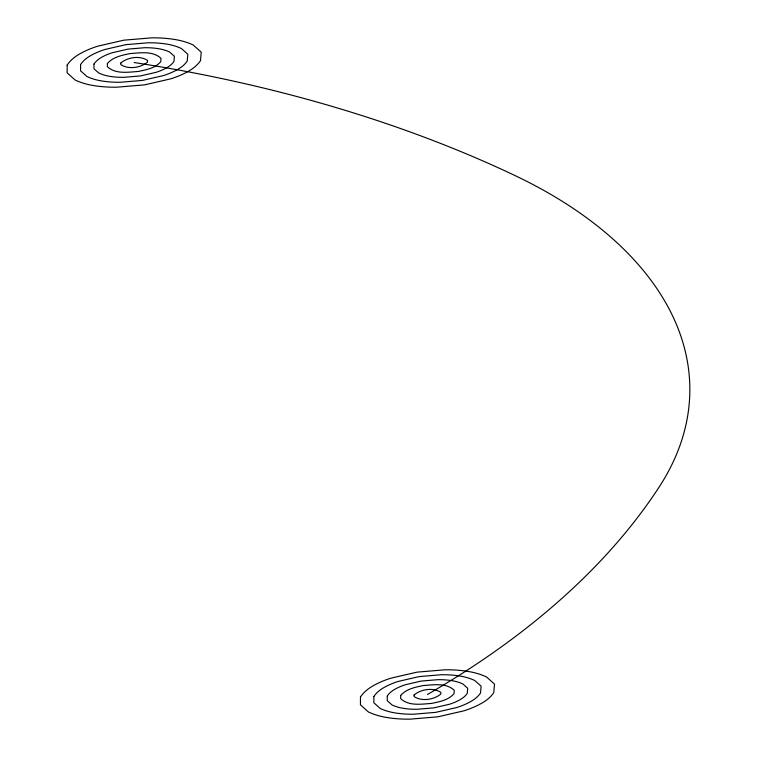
<?xml version="1.0" encoding="UTF-8"?>
<svg xmlns="http://www.w3.org/2000/svg" width="757" height="757" viewBox="0 0 757 757"><rect width="100%" height="100%" fill="white"/><g stroke="black" fill="none" stroke-linecap="round" stroke-linejoin="round"><path stroke-width="1.14" d="M427.478 694.472A1012.639 584.641 0 0 0 658.968 487.319A480.203 277.242 0 0 0 514.069 175.104A1012.639 584.641 0 0 0 134.188 62.528M67.174 65.055L67.155 72.89L75.132 80.024A50.634 29.23 0 0 0 94.123 85.655A79.296 45.78 0 0 0 116.796 87.197L144.559 84.869L170.618 78.87A79.296 45.78 0 0 0 188.919 70.988A50.634 29.23 0 0 0 200.491 60.636L201.22 52.157L193.243 45.023A50.634 29.23 0 0 0 174.252 39.392A79.296 45.78 0 0 0 151.58 37.85L123.817 40.178L97.757 46.177A79.296 45.78 0 0 0 79.457 54.059A53.766 31.037 0 0 0 67.174 65.055M80.573 64.553L80.564 70.817L86.941 76.523A40.509 23.382 0 0 0 102.138 81.027A63.437 36.629 0 0 0 120.268 82.267L142.486 80.403L163.332 75.605A63.437 36.629 0 0 0 177.971 69.294A40.509 23.382 0 0 0 187.234 61.014L187.812 54.23L181.434 48.524A40.509 23.382 0 0 0 166.237 44.02A63.437 36.629 0 0 0 148.107 42.789L125.889 44.654L105.043 49.451A63.437 36.629 0 0 0 90.405 55.753A43.007 24.83 0 0 0 80.573 64.553M93.982 64.042L93.972 68.745L98.751 73.022A30.375 17.543 0 0 0 110.153 76.4A47.577 27.47 0 0 0 123.751 77.328L140.414 75.927L156.046 72.331A47.577 27.47 0 0 0 167.023 67.6A30.375 17.543 0 0 0 173.968 61.393L174.403 56.302L169.625 52.025A30.375 17.543 0 0 0 158.232 48.647A47.577 27.47 0 0 0 144.625 47.719L127.971 49.12L112.329 52.716A47.577 27.47 0 0 0 101.353 57.447A32.258 18.622 0 0 0 93.982 64.042M107.38 63.541L107.38 66.673C115.443 74.385 128.188 72.161 138.332 71.461C146.281 69.739 155.109 68.262 160.711 61.771L161.004 58.374C152.942 50.662 140.196 52.895 130.043 53.586C121.943 55.299 113.039 56.907 107.38 63.541M120.789 63.03L120.779 64.6C128.378 69.701 140.547 67.893 147.454 62.15L147.596 60.446C139.95 55.327 127.668 57.154 120.789 63.03M360.464 697.008L360.455 704.843L368.422 711.977A50.634 29.23 0 0 0 387.414 717.608A79.296 45.78 0 0 0 410.086 719.15L437.849 716.822L463.918 710.823A79.296 45.78 0 0 0 482.209 702.941A50.634 29.23 0 0 0 493.782 692.589L494.51 684.11L486.543 676.976A50.634 29.23 0 0 0 467.542 671.345A79.296 45.78 0 0 0 444.879 669.803L417.116 672.131L391.047 678.13A79.296 45.78 0 0 0 372.756 686.012A53.766 31.037 0 0 0 360.464 697.008M373.863 696.497L373.854 702.77L380.232 708.476A40.509 23.382 0 0 0 395.428 712.98A63.437 36.629 0 0 0 413.568 714.211L435.777 712.346L456.632 707.549A63.437 36.629 0 0 0 471.261 701.247A40.509 23.382 0 0 0 480.525 692.967L481.102 686.183L474.724 680.477A40.509 23.382 0 0 0 459.537 675.973A63.437 36.629 0 0 0 441.397 674.733L419.189 676.597L398.333 681.395A63.437 36.629 0 0 0 383.695 687.706A43.007 24.83 0 0 0 373.863 696.497M387.272 695.995L387.262 700.698L392.05 704.975A30.375 17.543 0 0 0 403.443 708.353A47.577 27.47 0 0 0 417.041 709.281L433.704 707.88L449.346 704.284A47.577 27.47 0 0 0 460.322 699.553A30.375 17.543 0 0 0 467.268 693.336L467.703 688.255L462.915 683.978A30.375 17.543 0 0 0 451.522 680.6A47.577 27.47 0 0 0 437.915 679.672L421.261 681.073L405.62 684.669A47.577 27.47 0 0 0 394.643 689.4A32.258 18.622 0 0 0 387.272 695.995M400.671 695.484L400.671 698.626C408.733 706.338 421.479 704.105 431.632 703.414C439.58 701.692 448.409 700.216 454.001 693.715L454.295 690.327C446.233 682.615 433.487 684.839 423.333 685.539C415.243 687.242 406.329 688.851 400.671 695.484M414.079 694.983L414.079 696.554C421.668 701.654 433.846 699.837 440.744 694.093L440.886 692.4C433.241 687.28 420.968 689.107 414.079 694.983"/></g></svg>
